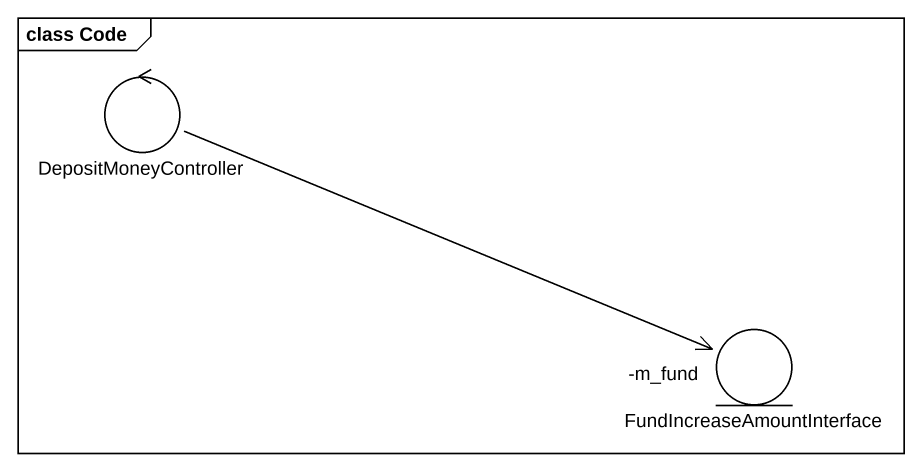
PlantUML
@startuml
mainframe class Code
control DepositMoneyController
entity FundIncreaseAmountInterface
DepositMoneyController -right-> "-m_fund" FundIncreaseAmountInterface
@enduml
